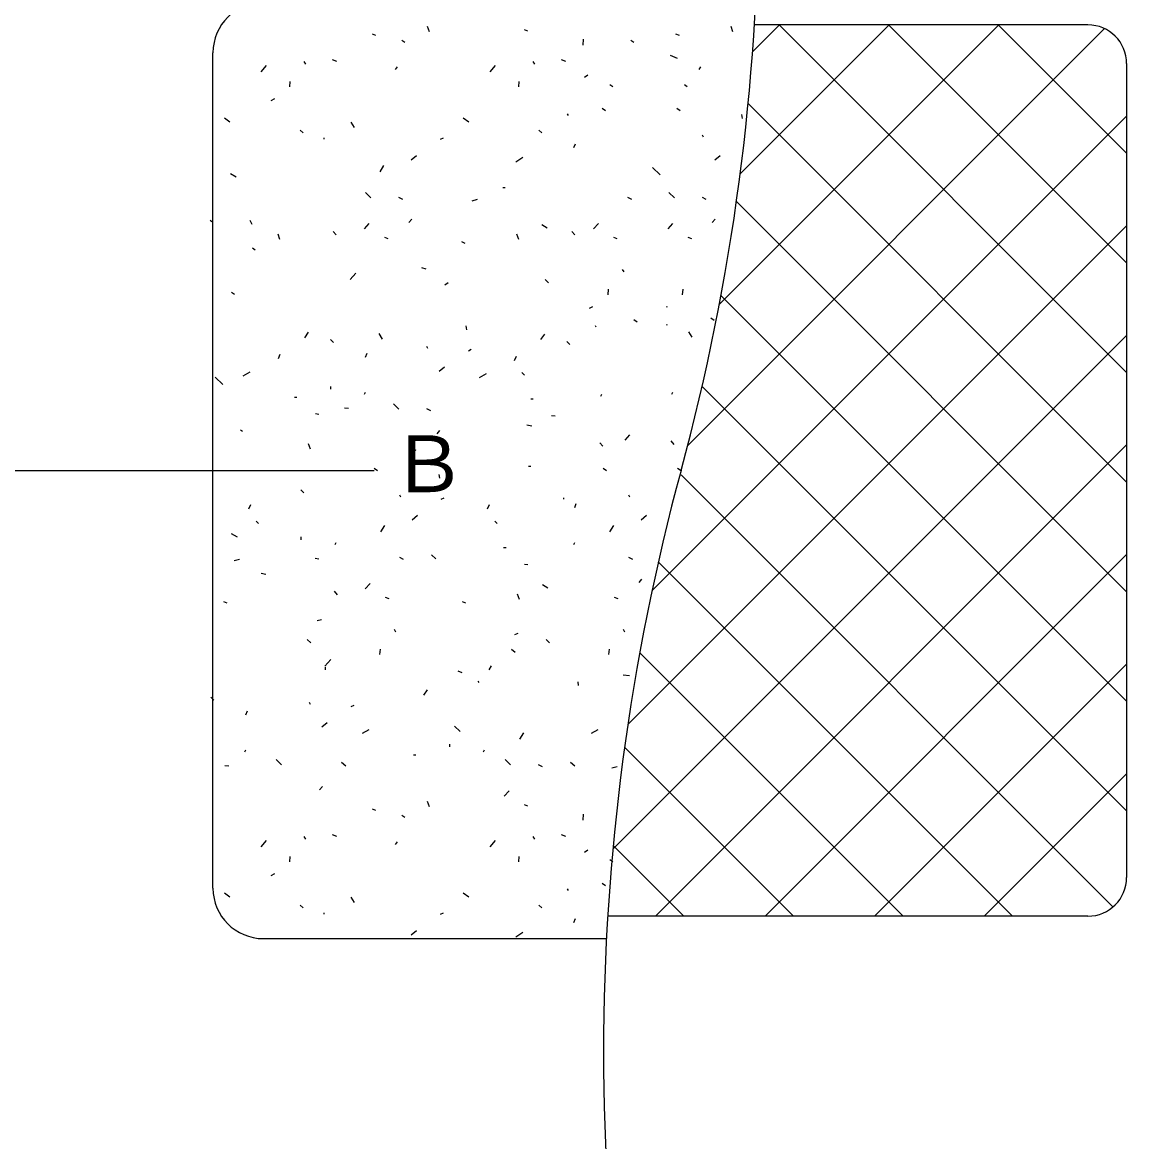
# Model space of a CAD drawing. Units: millimetres at full size, sheet at 1:20; details may follow other scales. Extents: x -7610 to 7610, y -5340 to 5340.
# Drawn here: x -5185 to -3760, y -557 to 887 of the extents above; entities that cross this region are included whole.
import ezdxf
from ezdxf.enums import TextEntityAlignment as Align

# ---------------------------------------------------------------- set-up
doc = ezdxf.new("R2010")
doc.units = ezdxf.units.MM
doc.header["$LTSCALE"] = 20
for name, color, linetype in [('0-0_枠', 5, 'Continuous'), ('0-1_菱形金網', 4, 'Continuous'), ('0-5_分割線', 7, 'Continuous'), ('0-6_寸法', 7, 'Continuous'), ('0-8_ハッチング', 3, 'Continuous')]:
    doc.layers.add(name, color=color, linetype=linetype)
doc.styles.add('HGPｺﾞｼｯｸE', font='')
doc.styles.get('HGPｺﾞｼｯｸE').set_extended_font_data('HGPｺﾞｼｯｸE')

msp = doc.modelspace()

# ---------------------------------------------------------------- linework, layer by layer
at = {"layer": '0-0_枠'}
for p, q in [((-3810, 883.63), (-4240.35, 883.63)), ((-4939, -230.37), (-4939, 847.63)), ((-3760, 833.63), (-3760, -216.37)), ((-3810, -266.37), (-4429.65, -266.37)), ((-4874, -295.37), (-4431.27, -295.37))]:
    msp.add_line(p, q, dxfattribs=at)
for centre, radius, start, end in [((-4874, 847.63), 65, 90, 180), ((-3810, 833.63), 50, 0, 90), ((-3810, -216.37), 50, 270, 0), ((-4874, -230.37), 65, 180, 270)]:
    msp.add_arc(centre, radius, start, end, dxfattribs=at)
at = {"layer": '0-1_菱形金網'}
for p, q in [((-4285.52, 523.22), (-3925.11, 883.63)), ((-4258.64, 691.52), (-4066.53, 883.63)), ((-4242.69, 848.88), (-4208.26, 883.32)), ((-4208.57, 883.63), (-3760, 435.06)), ((-4067.15, 883.63), (-3760, 576.48)), ((-3925.73, 883.63), (-3760, 717.9)), ((-4326.45, 340.87), (-3788.53, 878.78)), ((-4248.39, 782.03), (-3760, 293.64)), ((-4372.54, 153.36), (-3760, 765.89)), ((-4263.5, 655.71), (-3760, 152.21)), ((-4403.7, -19.23), (-3760, 624.47)), ((-4283.44, 534.24), (-3760, 10.79)), ((-4423.04, -179.99), (-3760, 483.05)), ((-4307.8, 417.17), (-3760, -130.63)), ((-4368, -266.37), (-3760, 341.63)), ((-4335, 302.95), (-3777.6, -254.45)), ((-4364.31, 190.84), (-3907.1, -266.37)), ((-4226.58, -266.37), (-3760, 200.21)), ((-4388.33, 73.43), (-4048.52, -266.37)), ((-4085.16, -266.37), (-3760, 58.79)), ((-4407.9, -48.41), (-4189.94, -266.37)), ((-3943.74, -266.37), (-3760, -82.63)), ((-4422.59, -175.14), (-4331.36, -266.37))]:
    msp.add_line(p, q, dxfattribs=at)
at = {"layer": '0-5_分割線'}
for centre, start, end in [((-7097.5, 1058.63), 344.81071, 15.18929), ((-1572.5, -441.37), 164.81071, 195.18929)]:
    msp.add_arc(centre, 2862.5, start, end, dxfattribs=at)
at = {"layer": '0-6_寸法'}
msp.add_line((-5439, 308.63), (-4731, 308.63), dxfattribs=at)
at = {"layer": '0-8_ハッチング'}
for p, q in [((-4662.68, 882.16), (-4660.17, 875.24)), ((-4270.96, 882.16), (-4268.45, 875.24)), ((-4733.71, 872.1), (-4729.31, 870.22)), ((-4537.45, 877.76), (-4533.06, 875.87)), ((-4341.99, 872.1), (-4337.59, 870.22)), ((-4695.37, 863.93), (-4691.6, 861.42)), ((-4461.4, 857.65), (-4460.77, 865.19)), ((-4399.81, 863.93), (-4396.03, 861.42)), ((-4785.25, 838.79), (-4779.59, 836.9)), ((-4489.69, 838.79), (-4484.03, 836.9)), ((-4348.9, 844.45), (-4340.1, 840.68)), ((-4877.01, 823.08), (-4870.1, 831.25)), ((-4821.7, 836.28), (-4819.82, 833.13)), ((-4703.54, 826.22), (-4701.02, 829.36)), ((-4581.45, 823.08), (-4574.54, 831.25)), ((-4526.14, 836.28), (-4524.26, 833.13)), ((-4311.82, 826.22), (-4309.3, 829.36)), ((-4839.93, 803.59), (-4839.3, 810.51)), ((-4544.37, 803.59), (-4543.74, 810.51)), ((-4459.52, 816.16), (-4455.12, 819.31)), ((-4426.83, 806.73), (-4423.06, 804.22)), ((-4330.67, 806.73), (-4326.9, 804.22)), ((-4863.81, 785.99), (-4859.41, 788.51)), ((-4482.09, 768.69), (-4480.83, 766.81)), ((-4436.68, 776.24), (-4432.28, 773.09)), ((-4340.52, 776.24), (-4336.12, 773.09)), ((-4256.93, 768.06), (-4256.3, 763.04)), ((-4924.01, 763.67), (-4917.09, 758.64)), ((-4761.16, 758.01), (-4756.76, 751.09)), ((-4615.96, 763.67), (-4609.05, 758.64)), ((-4826.59, 747.95), (-4822.81, 744.18)), ((-4795.79, 737.9), (-4795.79, 736.01)), ((-4645.51, 736.01), (-4641.73, 737.9)), ((-4518.54, 747.95), (-4514.77, 744.18)), ((-4307.84, 741.67), (-4306.58, 739.15)), ((-4473.29, 725.32), (-4471.4, 730.35)), ((-4683.22, 709.61), (-4676.3, 715.27)), ((-4548.08, 707.1), (-4539.28, 712.75)), ((-4291.5, 709.61), (-4284.58, 715.27)), ((-4723.44, 693.9), (-4718.42, 702.07)), ((-4371.94, 699.55), (-4361.89, 690.13)), ((-4916.47, 692.01), (-4908.92, 687.61)), ((-4742.3, 667.5), (-4735.39, 660.59)), ((-4565.05, 673.78), (-4561.91, 673.78)), ((-4350.58, 667.5), (-4343.66, 660.59)), ((-4699.56, 661.21), (-4694.53, 658.7)), ((-4604.65, 656.81), (-4597.74, 658.7)), ((-4404, 661.21), (-4398.97, 658.7)), ((-4307.84, 661.21), (-4302.81, 658.7)), ((-4942.86, 631.67), (-4940.35, 629.79)), ((-4891.32, 631.67), (-4888.81, 626.64)), ((-4743.56, 620.36), (-4737.27, 627.27)), ((-4682.59, 632.93), (-4686.36, 628.53)), ((-4514.77, 626.02), (-4507.86, 621.62)), ((-4448, 620.36), (-4441.71, 627.27)), ((-4351.83, 620.36), (-4345.55, 627.27)), ((-4290.87, 632.93), (-4294.64, 628.53)), ((-4855.5, 614.07), (-4852.98, 607.16)), ((-4783.84, 617.22), (-4780.07, 612.82)), ((-4717.79, 609.67), (-4713.39, 607.79)), ((-4547.45, 614.07), (-4544.94, 607.16)), ((-4475.8, 617.22), (-4472.03, 612.82)), ((-4422.23, 609.67), (-4417.83, 607.79)), ((-4326.06, 609.67), (-4321.66, 607.79)), ((-4888.18, 595.85), (-4884.41, 593.33)), ((-4618.48, 604.02), (-4614.08, 602.13)), ((-4670.02, 570.71), (-4664.36, 568.82)), ((-4410.91, 568.19), (-4409.03, 565.05)), ((-4761.78, 554.99), (-4754.87, 563.16)), ((-4639.85, 548.08), (-4635.45, 551.22)), ((-4510.37, 554.99), (-4505.97, 550.59)), ((-4915.21, 538.65), (-4911.44, 536.14)), ((-4429.14, 535.51), (-4428.51, 542.42)), ((-4332.98, 535.51), (-4332.35, 542.42)), ((-4453.02, 517.91), (-4448.62, 520.42)), ((-4353.85, 519.63), (-4352.46, 520.42)), ((-4296.63, 505.8), (-4292.23, 502.66)), ((-4612.58, 495.28), (-4611.95, 490.25)), ((-4446.02, 495.91), (-4444.76, 494.02)), ((-4395.94, 503.45), (-4391.54, 500.31)), ((-4353.85, 497.25), (-4353.26, 496.37)), ((-4820.68, 480.03), (-4815.65, 486.94)), ((-4787.37, 477.52), (-4783.6, 473.74)), ((-4725.09, 485.22), (-4720.69, 478.31)), ((-4515.79, 477.68), (-4510.76, 484.59)), ((-4325.54, 487.57), (-4321.14, 480.66)), ((-4663.49, 468.88), (-4662.24, 466.36)), ((-4609.44, 463.22), (-4605.67, 465.11)), ((-4482.48, 475.16), (-4478.71, 471.39)), ((-4854.62, 453), (-4852.11, 458.66)), ((-4742.11, 454.89), (-4740.23, 459.92)), ((-4549.73, 450.65), (-4547.22, 456.31)), ((-4899.88, 431), (-4891.08, 436.03)), ((-4647.15, 436.82), (-4640.24, 442.48)), ((-4594.98, 428.65), (-4586.18, 433.68)), ((-4540.3, 434.94), (-4537.16, 431.8)), ((-4936.33, 429.12), (-4926.27, 419.69)), ((-4787.37, 417.18), (-4787.37, 413.41)), ((-4743.37, 407.12), (-4742.11, 409.63)), ((-4438.48, 404.77), (-4437.22, 407.28)), ((-4346.98, 407.12), (-4345.72, 409.63)), ((-4833.88, 403.35), (-4830.74, 403.35)), ((-4706.23, 394.71), (-4699.32, 387.8)), ((-4528.99, 401), (-4525.85, 401)), ((-4806.85, 381.98), (-4802.45, 381.35)), ((-4769.14, 389.52), (-4764.11, 388.89)), ((-4663.49, 388.43), (-4658.47, 385.91)), ((-4501.96, 379.63), (-4497.56, 379)), ((-4903.65, 361.24), (-4901.13, 359.35)), ((-4534.02, 367.68), (-4527.73, 366.43)), ((-4646.52, 360.14), (-4650.29, 355.74)), ((-4407.26, 347.57), (-4400.97, 354.49)), ((-4348.23, 346.78), (-4344.46, 342.38)), ((-4816.28, 343.64), (-4813.77, 336.72)), ((-4681.72, 336.89), (-4677.32, 335)), ((-4439.74, 344.43), (-4435.96, 340.03)), ((-4731.12, 311.77), (-4726.72, 308.63)), ((-4647.53, 303.6), (-4646.9, 298.57)), ((-4531.88, 314.28), (-4528.73, 314.28)), ((-4435.56, 311.77), (-4431.16, 308.63)), ((-4339.4, 311.77), (-4335, 308.63)), ((-4825.46, 283.48), (-4821.69, 279.71)), ((-4698.44, 277.2), (-4697.18, 274.69)), ((-4402.88, 277.2), (-4401.62, 274.69)), ((-4892.72, 258.97), (-4890.2, 264.63)), ((-4644.38, 271.54), (-4640.61, 273.43)), ((-4584.67, 258.97), (-4582.16, 264.63)), ((-4486.62, 273.43), (-4486.62, 271.54)), ((-4472.17, 260.86), (-4470.28, 265.89)), ((-4682.1, 245.14), (-4675.18, 250.8)), ((-4386.54, 245.14), (-4379.62, 250.8)), ((-4883.29, 243.26), (-4880.15, 240.12)), ((-4722.32, 229.43), (-4717.29, 237.6)), ((-4575.25, 243.26), (-4572.1, 240.12)), ((-4426.76, 229.43), (-4421.73, 237.6)), ((-4915.34, 227.55), (-4907.8, 223.15)), ((-4825.46, 223.15), (-4825.46, 219.37)), ((-4781.47, 213.09), (-4780.21, 215.6)), ((-4563.93, 209.32), (-4560.79, 209.32)), ((-4473.42, 213.09), (-4472.17, 215.6)), ((-4911.57, 192.35), (-4904.66, 194.23)), ((-4807.24, 195.49), (-4802.21, 194.86)), ((-4698.44, 196.75), (-4693.41, 194.23)), ((-4656.96, 199.89), (-4651.3, 194.86)), ((-4536.91, 187.95), (-4532.51, 187.32)), ((-4402.88, 196.75), (-4397.85, 194.23)), ((-4877, 176.01), (-4870.72, 174.75)), ((-4742.44, 155.89), (-4736.15, 162.81)), ((-4513.65, 161.55), (-4506.74, 157.15)), ((-4385.91, 168.46), (-4389.68, 164.06)), ((-4782.72, 152.75), (-4778.95, 148.35)), ((-4716.67, 145.21), (-4712.27, 143.32)), ((-4546.33, 149.61), (-4543.82, 142.69)), ((-4421.1, 145.21), (-4416.7, 143.32)), ((-4925.4, 139.55), (-4921, 137.67)), ((-4617.36, 139.55), (-4612.96, 137.67)), ((-4804.72, 115.04), (-4799.07, 116.29)), ((-4705.35, 103.72), (-4703.47, 100.58)), ((-4409.79, 103.72), (-4407.91, 100.58)), ((-4817.29, 90.53), (-4812.89, 86.13)), ((-4549.48, 96.81), (-4545.08, 98.7)), ((-4509.25, 90.53), (-4504.85, 86.13)), ((-4723.58, 71.04), (-4722.95, 77.95)), ((-4553.88, 77.95), (-4548.85, 74.18)), ((-4428.02, 71.04), (-4427.39, 77.95)), ((-4794.67, 55.96), (-4787.12, 64.76)), ((-4794.05, 55.01), (-4794.05, 51.23)), ((-4623.09, 49.98), (-4618.06, 48.09)), ((-4582.79, 51.56), (-4579.65, 56.58)), ((-4409.86, 44.95), (-4401.69, 44.32)), ((-4597.32, 36.78), (-4596.06, 34.89)), ((-4468.32, 36.15), (-4467.69, 31.12)), ((-4941.81, 16.04), (-4938.04, 12.26)), ((-4667.08, 18.55), (-4662.06, 25.46)), ((-4814.79, 9.75), (-4813.53, 7.24)), ((-4760.73, 4.09), (-4756.96, 5.98)), ((-4896.56, -6.59), (-4894.67, -1.56)), ((-4798.45, -22.3), (-4791.53, -16.65)), ((-4746.28, -30.48), (-4737.48, -25.45)), ((-4627.49, -21.05), (-4619.94, -27.96)), ((-4450.72, -30.48), (-4441.92, -25.45)), ((-4543.11, -38.02), (-4538.08, -29.85)), ((-4897.82, -54.36), (-4896.56, -51.85)), ((-4633.77, -44.3), (-4633.77, -48.07)), ((-4589.77, -54.36), (-4588.52, -51.85)), ((-4923.59, -71.96), (-4918.56, -72.59)), ((-4857.53, -64.42), (-4850.62, -71.33)), ((-4773.31, -67.56), (-4767.65, -72.59)), ((-4680.28, -58.13), (-4677.14, -58.13)), ((-4561.97, -64.42), (-4555.05, -71.33)), ((-4519.23, -70.7), (-4514.2, -73.22)), ((-4477.74, -67.56), (-4472.09, -72.59)), ((-4424.32, -75.1), (-4417.41, -73.22)), ((-4797.82, -98.99), (-4801.59, -103.39)), ((-4563.22, -111.56), (-4556.94, -104.64)), ((-4733.71, -127.9), (-4729.31, -129.78)), ((-4662.68, -117.84), (-4660.17, -124.76)), ((-4537.45, -122.24), (-4533.06, -124.13)), ((-4695.37, -136.07), (-4691.6, -138.58)), ((-4461.4, -142.35), (-4460.77, -134.81)), ((-4877.01, -176.92), (-4870.1, -168.75)), ((-4821.7, -163.72), (-4819.82, -166.87)), ((-4785.25, -161.21), (-4779.59, -163.1)), ((-4703.54, -173.78), (-4701.02, -170.64)), ((-4581.45, -176.92), (-4574.54, -168.75)), ((-4526.14, -163.72), (-4524.26, -166.87)), ((-4489.69, -161.21), (-4484.03, -163.1)), ((-4459.52, -183.84), (-4455.12, -180.69)), ((-4839.93, -196.41), (-4839.3, -189.49)), ((-4544.37, -196.41), (-4543.74, -189.49)), ((-4426.83, -193.27), (-4423.06, -195.78)), ((-4863.81, -214.01), (-4859.41, -211.49)), ((-4436.68, -223.76), (-4432.28, -226.91)), ((-4924.01, -236.33), (-4917.09, -241.36)), ((-4761.16, -241.99), (-4756.76, -248.91)), ((-4615.96, -236.33), (-4609.05, -241.36)), ((-4482.09, -231.31), (-4480.83, -233.19)), ((-4826.59, -252.05), (-4822.81, -255.82)), ((-4518.54, -252.05), (-4514.77, -255.82)), ((-4795.79, -262.1), (-4795.79, -263.99)), ((-4645.51, -263.99), (-4641.73, -262.1)), ((-4473.29, -274.68), (-4471.4, -269.65)), ((-4683.22, -290.39), (-4676.3, -284.73)), ((-4548.08, -292.9), (-4539.28, -287.25))]:
    msp.add_line(p, q, dxfattribs=at)

# ---------------------------------------------------------------- texts
at = {"layer": '0-6_寸法', "color": 3, "style": 'HGPｺﾞｼｯｸE'}
msp.add_text('Ｂ', height=73.31, dxfattribs=at).set_placement((-4711, 258.63), align=Align.BOTTOM_LEFT)

doc.saveas('drawing.dxf')
